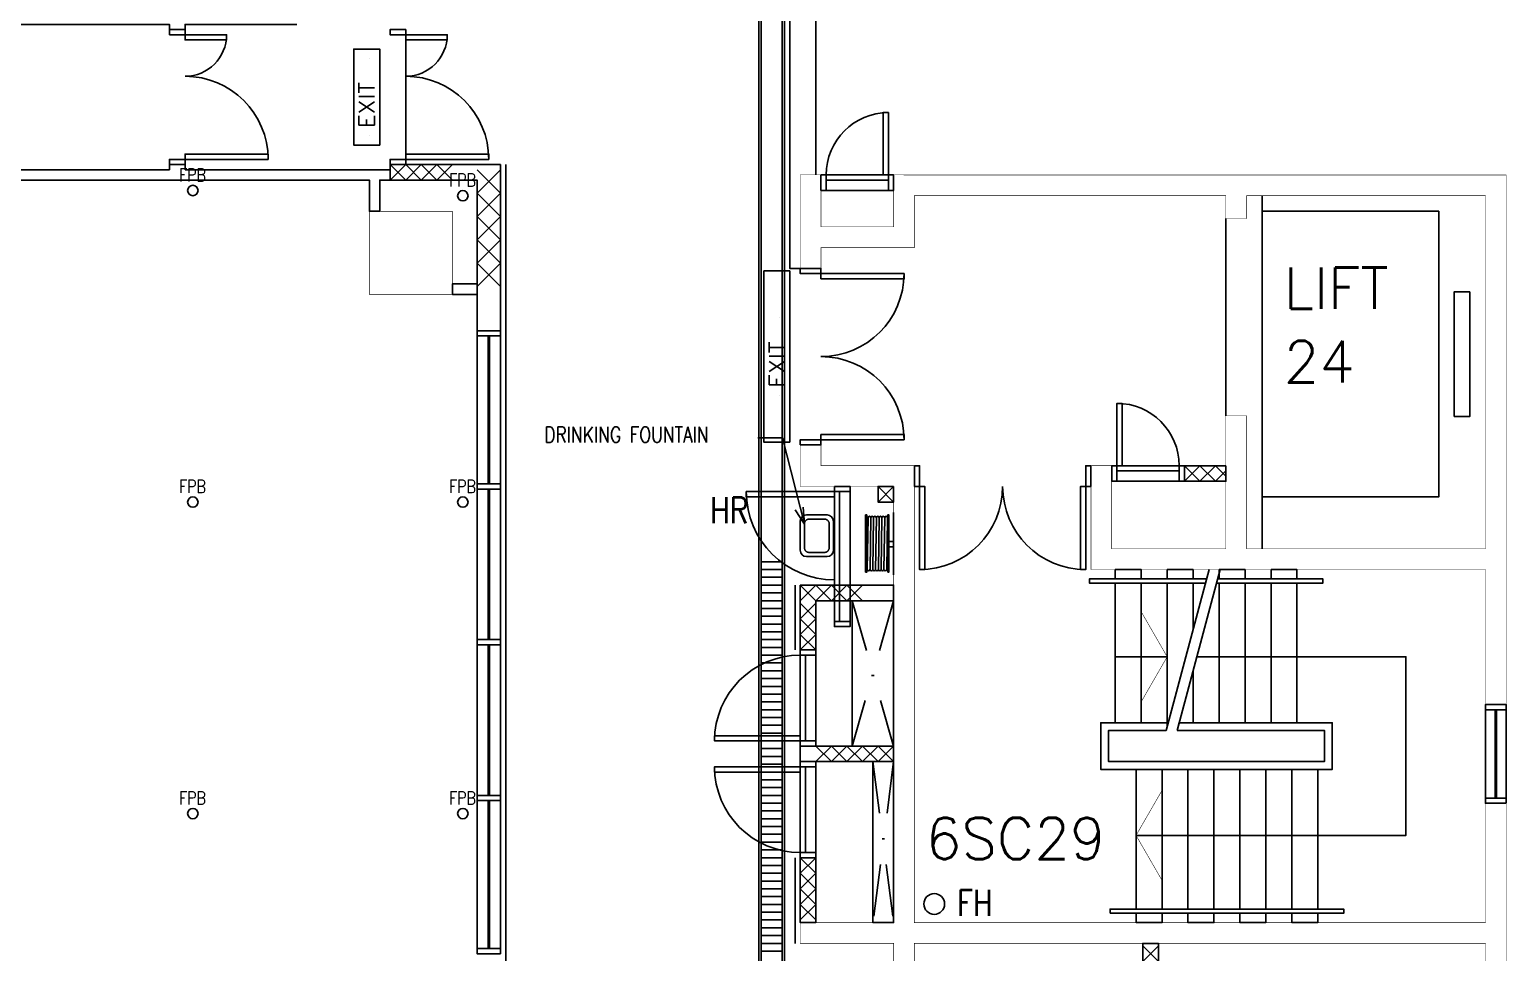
# Model space of a CAD drawing. Header units: millimetres. Extents: x -68474 to 336700, y -113450 to 53663.
# Drawn here: x 194327 to 208552, y -80237 to -71350 of the extents above; entities that cross this region are included whole.
import ezdxf

# ---------------------------------------------------------------- set-up
doc = ezdxf.new("R2010")
doc.units = ezdxf.units.MM
doc.header["$LTSCALE"] = 1000
doc.linetypes.add('s5147a$0$DASHDOT', pattern=[1, 0.5, -0.25, 0, -0.25])
doc.linetypes.add('s5147a$0$DOT', pattern=[0.25, 0, -0.25])
for name, color, linetype in [('s5147a$0$11', 7, 'Continuous'), ('s5147a$0$17', 12, 'Continuous'), ('s5147a$0$20', 7, 'Continuous'), ('s5147a$0$22', 7, 'Continuous'), ('s5147a$0$23', 7, 'Continuous'), ('s5147a$0$25', 7, 'Continuous'), ('s5147a$0$30', 7, 'Continuous'), ('s5147a$0$39', 7, 'Continuous'), ('s5147a$0$42', 7, 'Continuous'), ('s5147a$0$45', 7, 'Continuous'), ('s5147a$0$49', 7, 'Continuous'), ('s5147a$0$56', 7, 'Continuous'), ('s5147a$0$6', 7, 'Continuous'), ('s5147a$0$ROOM-NO', 4, 'Continuous')]:
    doc.layers.add(name, color=color, linetype=linetype)
doc.styles.add('s5147a$0$STANDARD', font='romans.shx', dxfattribs={"width": 0.75})

# ---------------------------------------------------------------- blocks, each defined once
blk = doc.blocks.new('s5147a$0$HAT15')
at = {"layer": 's5147a$0$22', "color": 14, "linetype": 'Continuous'}
for p, q in [((0, 0), (0.15, 0.15)), ((0, 0.15), (0.15, 0))]:
    blk.add_line(p, q, dxfattribs=at)
blk = doc.blocks.new('s5147a$0$D1700A')
at = {"layer": 's5147a$0$30', "color": 4, "linetype": 'Continuous'}
for points in [[(0, 0), (0.05, 0), (0.05, 1), (0.1, 1), (0.1, 0.2), (0, 0.2), (0, 0)], [(1.7, 0), (1.65, 0), (1.65, 1), (1.6, 1), (1.6, 0.2), (1.7, 0.2), (1.7, 0)]]:
    blk.add_lwpolyline(points, dxfattribs=at)
for centre, start, end in [((0.05, 0.2), 0, 90), ((1.650003, 0.2), 90, 180)]:
    blk.add_arc(centre, 0.800001, start, end, dxfattribs=at)
blk = doc.blocks.new('s5147a$0$CHAT15')
at = {"layer": 's5147a$0$22', "color": 14, "linetype": 'Continuous'}
for points in [[(0, 0), (0.15, 0.15), (0.3, 0), (0.45, 0.15), (0.6, 0), (0.75, 0.15)], [(0, 0.15), (0.15, 0), (0.3, 0.15), (0.45, 0), (0.6, 0.15), (0.75, 0)]]:
    blk.add_lwpolyline(points, dxfattribs=at)
blk = doc.blocks.new('s5147a$0$HR')
at = {"layer": 's5147a$0$56', "color": 1, "linetype": 'Continuous'}
for p, q in [((-0.3, 0), (0.3, 0)), ((0.249, -0.0595), (-0.2491, -0.0671)), ((0.249, -0.0863), (-0.2491, -0.0939)), ((0.249, -0.1131), (-0.2491, -0.1207)), ((0.249, -0.1399), (-0.2491, -0.1475)), ((0.249, -0.1667), (-0.2491, -0.1743)), ((-0.2491, -0.201), (0.249, -0.1934)), ((0.249, -0.2202), (-0.2491, -0.2278)), ((0.249, -0.247), (-0.2491, -0.2546))]:
    blk.add_line(p, q, dxfattribs=at)
for points in [[(-0.275, -0.0575), (-0.275, -0.045), (0.275, -0.045), (0.275, -0.0575)], [(0.02, -0.0001), (0.02, -0.045), (-0.03, -0.045), (-0.03, -0.0001)], [(0.275, -0.2575), (0.275, -0.27), (-0.275, -0.27), (-0.275, -0.2575)]]:
    blk.add_lwpolyline(points, close=True, dxfattribs=at)
for centre, start, end in [((-0.2491, -0.08055), 89.999978, 269.999972), ((-0.2491, -0.107336), 89.999978, 269.999972), ((-0.2491, -0.134122), 89.999978, 269.999972), ((0.249, -0.07295), 270.000028, 90.000022), ((0.249, -0.099736), 270.000028, 90.000022), ((0.249, -0.126522), 270.000028, 90.000022), ((0.249, -0.153307), 270.000028, 90.000022), ((-0.2491, -0.160907), 89.999978, 269.999972), ((-0.2491, -0.187693), 89.999978, 269.999972), ((-0.2491, -0.214479), 89.999978, 269.999972), ((-0.2491, -0.241265), 89.999978, 269.999972), ((0.249, -0.180093), 270.000028, 90.000022), ((0.249, -0.206879), 270.000028, 90.000022), ((0.249, -0.233665), 270.000028, 90.000022)]:
    blk.add_arc(centre, 0.013393, start, end, dxfattribs=at)
at = {"layer": 's5147a$0$56', "color": 1, "linetype": 'Continuous', "style": 's5147a$0$STANDARD'}
blk.add_text('J.D.K.', height=0.0003, dxfattribs=at).set_placement((-0.2732, -0.2696))
blk = doc.blocks.new('s5147a$0$H450')
at = {"layer": 's5147a$0$22', "color": 14, "linetype": 'Continuous'}
for points in [[(0, 0.15), (0.15, 0), (0.3, 0.15), (0.45, 0)], [(0, 0), (0.15, 0.15), (0.3, 0), (0.45, 0.15)]]:
    blk.add_lwpolyline(points, dxfattribs=at)
blk = doc.blocks.new('s5147a$0$H600')
at = {"layer": 's5147a$0$22', "color": 14, "linetype": 'Continuous'}
for points in [[(0, 0), (0.15, 0.15), (0.3, 0), (0.45, 0.15), (0.6, 0)], [(0, 0.15), (0.15, 0), (0.3, 0.15), (0.45, 0), (0.6, 0.15)]]:
    blk.add_lwpolyline(points, dxfattribs=at)
blk = doc.blocks.new('s5147a$0$CSINK')
at = {"layer": 's5147a$0$49', "color": 14, "linetype": 'Continuous'}
for p, q in [((0.075, 0.4), (0.425, 0.4)), ((0, 0.075), (0, 0.325)), ((0.05, 0.1062), (0.05, 0.2938)), ((0.11, 0.35), (0.39, 0.35)), ((0.45, 0.2938), (0.45, 0.1062)), ((0.5, 0.325), (0.5, 0.075)), ((0.425, 0), (0.075, 0)), ((0.39, 0.05), (0.11, 0.05))]:
    blk.add_line(p, q, dxfattribs=at)
for points in [[(0.11, 0.350001, 0.03065), (0.102177, 0.349519, 0.030839), (0.094471, 0.348084, 0.030964), (0.08706, 0.345725, 0.031496), (0.08, 0.342465, 0.031724), (0.0735, 0.338393, 0.032492), (0.067574, 0.333525, 0.032773), (0.06242, 0.328016, 0.033593), (0.058039, 0.321876, 0.033855), (0.054579, 0.315296, 0.034491), (0.052045, 0.308309, 0.03465), (0.050517, 0.301101, 0.034891), (0.05, 0.293751)], [(0.450001, 0.29375, 0.034891), (0.449484, 0.301101, 0.03465), (0.447956, 0.308309, 0.034491), (0.445422, 0.315296, 0.033855), (0.441962, 0.321876, 0.033593), (0.437581, 0.328016, 0.032773), (0.432427, 0.333525, 0.032492), (0.426501, 0.338393, 0.031724), (0.420001, 0.342465, 0.031496), (0.412941, 0.345725, 0.030964), (0.40553, 0.348084, 0.030839), (0.397824, 0.349519, 0.03065), (0.390001, 0.350001)], [(0.05, 0.10625, 0.034891), (0.050517, 0.0989, 0.03465), (0.052045, 0.091692, 0.034491), (0.054579, 0.084704, 0.033855), (0.058039, 0.078125, 0.033593), (0.06242, 0.071985, 0.032773), (0.067574, 0.066475, 0.032492), (0.0735, 0.061608, 0.031724), (0.08, 0.057536, 0.031496), (0.08706, 0.054276, 0.030964), (0.094471, 0.051917, 0.030839), (0.102177, 0.050482, 0.03065), (0.11, 0.05)], [(0.390001, 0.05, 0.03065), (0.397824, 0.050482, 0.030839), (0.40553, 0.051917, 0.030964), (0.412941, 0.054276, 0.031496), (0.420001, 0.057536, 0.031724), (0.426501, 0.061608, 0.032492), (0.432427, 0.066475, 0.032773), (0.437581, 0.071985, 0.033593), (0.441962, 0.078125, 0.033855), (0.445422, 0.084704, 0.034491), (0.447956, 0.091692, 0.03465), (0.449484, 0.0989, 0.034891), (0.450001, 0.10625)]]:
    blk.add_lwpolyline(points, format="xyb", dxfattribs=at)
for centre, start, end in [((0.075, 0.325001), 89.999997, 179.999997), ((0.425001, 0.325001), 0, 90), ((0.075, 0.075), 179.999997, 269.999997), ((0.425001, 0.075), 270, 0)]:
    blk.add_arc(centre, 0.075, start, end, dxfattribs=at)
blk = doc.blocks.new('s5147a$0$AP')
at = {"layer": 's5147a$0$30', "color": 14, "linetype": 'Continuous'}
blk.add_line((0.05, 0.05), (1.3, 0.05), dxfattribs=at)
for points in [[(0, 0), (1.35, 0), (1.35, 0.15), (0, 0.15)], [(0.05, 0), (1.3, 0), (1.3, 0.15), (0.05, 0.15)]]:
    blk.add_lwpolyline(points, close=True, dxfattribs=at)
blk = doc.blocks.new('s5147a$0$D1300')
at = {"layer": 's5147a$0$30', "color": 4, "linetype": 'Continuous'}
for points in [[(-0.15, 1.25), (0, 1.25), (0, 1.3), (-0.15, 1.3)], [(-0.15, 1.25), (-0.55, 1.25), (-0.55, 1.2), (-0.15, 1.2)], [(-0.15, 0.05), (-0.95, 0.05), (-0.95, 0.1), (-0.15, 0.1)], [(-0.15, 0), (0, 0), (0, 0.05), (-0.15, 0.05)]]:
    blk.add_lwpolyline(points, close=True, dxfattribs=at)
for centre, radius, start, end in [((-0.15, 1.250002), 0.400001, 180, 270), ((-0.15, 0.05), 0.800001, 90, 180)]:
    blk.add_arc(centre, radius, start, end, dxfattribs=at)
blk = doc.blocks.new('s5147a$0$FPB')
at = {"layer": 's5147a$0$45', "color": 15, "linetype": 'Continuous'}
blk.add_circle((0, 0), 0.05, dxfattribs=at)
at = {"layer": 's5147a$0$45', "color": 15, "linetype": 'Continuous', "style": 's5147a$0$STANDARD', "width": 0.8}
blk.add_text('FPB', height=0.125, dxfattribs=at).set_placement((-0.1323, 0.0875))
blk = doc.blocks.new('s5147a$0$EXIT')
at = {"layer": 's5147a$0$39', "color": 1, "linetype": 'Continuous'}
blk.add_lwpolyline([(-0.825, -0.25), (0.825, -0.25), (0.825, 0), (-0.825, 0)], close=True, dxfattribs=at)
at = {"layer": 's5147a$0$39', "color": 1, "linetype": 's5147a$0$DOT'}
for centre in [(-0.375001, -0.125), (0.375001, -0.125)]:
    blk.add_circle(centre, 0.025, dxfattribs=at)
at = {"layer": 's5147a$0$39', "color": 1, "linetype": 'Continuous', "style": 's5147a$0$STANDARD', "width": 1.1}
blk.add_text('EXIT', height=0.15, dxfattribs=at).set_placement((-0.3001, -0.2))
blk = doc.blocks.new('s5147a$0$EXIT1')
at = {"layer": 's5147a$0$39', "color": 1, "linetype": 'Continuous'}
blk.add_lwpolyline([(-0.4625, -0.25), (0.4625, -0.25), (0.4625, 0), (-0.4625, 0)], close=True, dxfattribs=at)
at = {"layer": 's5147a$0$39', "color": 1, "linetype": 's5147a$0$DOT'}
for centre in [(-0.375001, -0.125), (0.375001, -0.125)]:
    blk.add_circle(centre, 0.025, dxfattribs=at)
at = {"layer": 's5147a$0$39', "color": 1, "linetype": 'Continuous', "style": 's5147a$0$STANDARD', "width": 1.1}
blk.add_text('EXIT', height=0.15, dxfattribs=at).set_placement((-0.3001, -0.2))

msp = doc.modelspace()

# ---------------------------------------------------------------- linework, layer by layer
at = {"layer": 's5147a$0$11', "color": 2, "linetype": 's5147a$0$DASHDOT'}
for p, q in [((202500, -75749.8), (202650, -75899.8)), ((202650, -75749.8), (202500, -75899.8)), ((202250, -76849.8), (202650, -78249.8)), ((202650, -76849.8), (202250, -78249.8)), ((202450, -78399.8), (202650, -79950)), ((202650, -78399.8), (202450, -79950))]:
    msp.add_line(p, q, dxfattribs=at)
at = {"layer": 's5147a$0$11', "color": 14, "linetype": 'Continuous', "const_width": 5}
for points in [[(201750, -72749.8), (201950, -72749.8), (201950, -73249.8), (202650, -73249.8), (202650, -72749.8), (208550, -72750), (208550, -77850.2), (208350, -77850.2), (208350, -76550), (204550, -76550), (204550, -75550), (204750, -75550), (204750, -76350), (205850, -76350), (205850, -75070), (206050, -75070), (206050, -76350), (208350, -76350), (208350, -72950), (206050, -72950), (206050, -73170), (205850, -73170), (205850, -72950), (204750, -72950), (204550, -72950), (202850, -72949.8), (202850, -73449.8), (201950, -73449.8), (201950, -73649.8), (201750, -73649.8), (201750, -73449.8), (201750, -72749.8)], [(208550, -78800.2), (208550, -82950.2), (208350, -82950.2), (208350, -80150), (202850, -80150), (202850, -80475), (202650, -80475), (202650, -80150), (201750, -80150), (201750, -79950), (202650, -79950), (202650, -75749.8), (201750, -75749.8), (201750, -75549.8), (201750, -75349.8), (201950, -75349.8), (201950, -75549.8), (202850, -75549.8), (202850, -79950), (208350, -79950), (208350, -78800.2), (208550, -78800.2)]]:
    msp.add_lwpolyline(points, dxfattribs=at)
at = {"layer": 's5147a$0$11', "color": 2, "linetype": 'Continuous'}
for points in [[(202650, -75749.8), (202500, -75749.8), (202500, -75899.8), (202650, -75899.8)], [(202650, -76849.8), (202250, -76849.8), (202250, -78249.8), (202650, -78249.8)], [(202650, -78399.8), (202450, -78399.8), (202450, -79950), (202650, -79950)]]:
    msp.add_lwpolyline(points, close=True, dxfattribs=at)
at = {"layer": 's5147a$0$11', "color": 14, "linetype": 'Continuous'}
for points in [[(201750, -76699.8), (202650, -76699.8), (202650, -76849.8), (201900, -76849.8), (201900, -77324.8), (201750, -77324.8)], [(205050, -80475), (205200, -80475), (205200, -80150), (205050, -80150)]]:
    msp.add_lwpolyline(points, close=True, dxfattribs=at)
at = {"layer": 's5147a$0$11', "color": 1, "linetype": 'Continuous'}
for points in [[(201750, -78249.8), (202650, -78249.8), (202650, -78399.8), (201750, -78399.8)], [(201900, -79324.8), (201750, -79324.8), (201750, -79950), (201900, -79950)]]:
    msp.add_lwpolyline(points, close=True, dxfattribs=at)
at = {"layer": 's5147a$0$17', "color": 14, "linetype": 'Continuous'}
for points in [[(188168.1, -71300), (195675, -71300), (195675, -71350), (195825, -71350), (195825, -71300), (196900, -71300)], [(195825, -71350), (195825, -71300)]]:
    msp.add_lwpolyline(points, dxfattribs=at)
for points in [[(195825, -72700), (197800, -72700), (197800, -72800), (197700, -72800), (197700, -73100), (197600, -73100), (197600, -72800), (192425, -72800), (192425, -72700), (195675, -72700), (195675, -72650), (195825, -72650)], [(198400, -73800), (198638, -73800), (198638, -73900), (198400, -73900)]]:
    msp.add_lwpolyline(points, close=True, dxfattribs=at)
at = {"layer": 's5147a$0$20', "color": 14, "linetype": 'Continuous'}
msp.add_lwpolyline([(198863, -74250), (198863, -72650), (197800, -72650), (197800, -72800), (198638, -72800), (198638, -74250)], close=True, dxfattribs=at)
at = {"layer": 's5147a$0$20', "color": 1, "linetype": 'Continuous'}
msp.add_lwpolyline([(205850, -75549.8), (205450, -75549.8), (205450, -75699.8), (205850, -75699.8)], close=True, dxfattribs=at)
at = {"layer": 's5147a$0$22', "color": 1, "linetype": 'Continuous'}
for points in [[(205450, -75549.8), (205600, -75699.8), (205750, -75549.8), (205850, -75649.8)], [(205450, -75699.8), (205600, -75549.8), (205750, -75699.8), (205850, -75599.8)]]:
    msp.add_lwpolyline(points, dxfattribs=at)
at = {"layer": 's5147a$0$23', "color": 14, "linetype": 'Continuous'}
msp.add_line((201900, -72749.8), (201900, -49550), dxfattribs=at)
msp.add_lwpolyline([(201750, -73649.8), (201650, -73649.8), (201650, -48825)], dxfattribs=at)
at = {"layer": 's5147a$0$23', "color": 10, "linetype": 'Continuous'}
for points in [[(198863, -74300), (198638, -74300), (198638, -74250), (198863, -74250)], [(198744.8, -74300), (198638, -74300), (198638, -75725), (198744.8, -75725)], [(198863, -74300), (198756.1, -74300), (198756.1, -75725), (198863, -75725)], [(198863, -75775), (198638, -75775), (198638, -75725), (198863, -75725)], [(198744.8, -75775), (198638, -75775), (198638, -77225), (198744.8, -77225)], [(198863, -75775), (198756.1, -75775), (198756.1, -77225), (198863, -77225)], [(198863, -77275), (198638, -77275), (198638, -77225), (198863, -77225)], [(198744.8, -77275), (198638, -77275), (198638, -78725), (198744.8, -78725)], [(198863, -77275), (198756.1, -77275), (198756.1, -78725), (198863, -78725)], [(208550, -77900.1), (208350, -77900.1), (208350, -77850.2), (208550, -77850.2)], [(208445, -77900.1), (208350, -77900.1), (208350, -78750.3), (208445, -78750.3)], [(208550, -77900.1), (208455, -77900.1), (208455, -78750.3), (208550, -78750.3)], [(198863, -78775), (198638, -78775), (198638, -78725), (198863, -78725)], [(198744.8, -78775), (198638, -78775), (198638, -80200), (198744.8, -80200)], [(198863, -78775), (198756.1, -78775), (198756.1, -80200), (198863, -80200)], [(208550, -78800.2), (208350, -78800.2), (208350, -78750.3), (208550, -78750.3)], [(198863, -80250), (198638, -80250), (198638, -80200), (198863, -80200)]]:
    msp.add_lwpolyline(points, close=True, dxfattribs=at)
at = {"layer": 's5147a$0$25', "color": 4, "linetype": 'Continuous'}
for p, q in [((198913, -84850), (198913, -72650)), ((201700, -77324.8), (201700, -76699.8)), ((201700, -80150), (201700, -79324.8))]:
    msp.add_line(p, q, dxfattribs=at)
at = {"layer": 's5147a$0$25', "color": 14, "linetype": 'Continuous'}
msp.add_line((206200, -72950), (206200, -76350), dxfattribs=at)
at = {"layer": 's5147a$0$25', "color": 10, "linetype": 'Continuous'}
for p, q in [((205690, -76550), (205274.7, -78100)), ((205795.3, -76550), (205380, -78100)), ((205284.8, -76680), (205284.8, -78062.4)), ((205534.8, -76680), (205534.8, -77129.3)), ((204784.8, -77390), (205284.8, -77390)), ((205534.8, -78025), (205534.8, -77522.2))]:
    msp.add_line(p, q, dxfattribs=at)
for points in [[(205665.9, -76640), (204534.8, -76640), (204534.8, -76680), (205655.2, -76680)], [(205771.2, -76640), (206784.8, -76640), (206784.8, -76680), (205760.5, -76680)], [(205570.3, -77389.9), (207584.8, -77389.9), (207584.8, -79110), (204984.8, -79110)]]:
    msp.add_lwpolyline(points, dxfattribs=at)
for points in [[(204784.8, -76550), (205034.8, -76550), (205034.8, -76640), (204784.8, -76640)], [(205284.8, -76550), (205534.8, -76550), (205534.8, -76640), (205284.8, -76640)], [(205784.8, -76550), (206034.8, -76550), (206034.8, -76640), (205784.8, -76640)], [(206284.8, -76550), (206534.8, -76550), (206534.8, -76640), (206284.8, -76640)], [(204784.8, -78025), (205034.8, -78025), (205034.8, -76680), (204784.8, -76680)], [(205784.8, -78025), (206034.8, -78025), (206034.8, -76680), (205784.8, -76680)], [(206284.8, -78025), (206534.8, -78025), (206534.8, -76680), (206284.8, -76680)], [(205380, -78100), (206799.8, -78100), (206799.8, -78400), (204719.8, -78400), (204719.8, -78100), (205274.7, -78100), (205294.8, -78025), (204644.8, -78025), (204644.8, -78475), (206874.8, -78475), (206874.8, -78025), (205400.1, -78025)], [(204984.8, -79820), (205234.8, -79820), (205234.8, -78475), (204984.8, -78475)], [(205484.8, -79820), (205734.8, -79820), (205734.8, -78475), (205484.8, -78475)], [(205984.8, -79820), (206234.8, -79820), (206234.8, -78475), (205984.8, -78475)], [(206484.8, -79820), (206734.8, -79820), (206734.8, -78475), (206484.8, -78475)], [(204734.8, -79860), (206984.8, -79860), (206984.8, -79820), (204734.8, -79820)], [(204984.8, -79950), (205234.8, -79950), (205234.8, -79860), (204984.8, -79860)], [(205484.8, -79950), (205734.8, -79950), (205734.8, -79860), (205484.8, -79860)], [(205984.8, -79950), (206234.8, -79950), (206234.8, -79860), (205984.8, -79860)], [(206484.8, -79950), (206734.8, -79950), (206734.8, -79860), (206484.8, -79860)]]:
    msp.add_lwpolyline(points, close=True, dxfattribs=at)
at = {"layer": 's5147a$0$25', "color": 10, "linetype": 'Continuous', "const_width": 5}
for points in [[(205034.8, -76957), (205284.8, -77390), (205034.8, -77823)], [(205234.8, -79543), (204984.8, -79110), (205234.8, -78677)]]:
    msp.add_lwpolyline(points, dxfattribs=at)
at = {"layer": 's5147a$0$30', "color": 7, "linetype": 'Continuous'}
for p, q in [((202000, -72899.8), (202600, -72899.8)), ((204800, -75699.8), (205400, -75699.8)), ((201900, -78199.8), (201900, -77374.8)), ((201900, -78449.8), (201900, -79274.8))]:
    msp.add_line(p, q, dxfattribs=at)
at = {"layer": 's5147a$0$30', "linetype": 'Continuous'}
for points in [[(195675, -71400), (195825, -71400), (196225, -71400), (196225, -71450), (195825, -71450), (195825, -71400), (195825, -71350), (195675, -71350)], [(195675, -72650), (195675, -72600), (195825, -72600), (196625, -72600), (196625, -72550), (195825, -72550), (195825, -72600), (195825, -72650)]]:
    msp.add_lwpolyline(points, close=True, dxfattribs=at)
at = {"layer": 's5147a$0$30', "color": 7, "linetype": 'Continuous'}
for points in [[(202600, -72149.8), (202600, -72749.8), (202550, -72749.8), (202550, -72149.8)], [(201950, -72749.8), (202000, -72749.8), (202000, -72899.8), (201950, -72899.8)], [(202000, -72749.8), (202600, -72749.8), (202600, -72799.8), (202000, -72799.8)], [(202600, -72749.8), (202650, -72749.8), (202650, -72899.8), (202600, -72899.8)], [(204800, -75549.8), (204800, -74949.8), (204850, -74949.8), (204850, -75549.8)], [(204800, -75549.8), (204750, -75549.8), (204750, -75699.8), (204800, -75699.8)], [(204800, -75549.8), (205400, -75549.8), (205400, -75599.8), (204800, -75599.8)], [(205450, -75549.8), (205400, -75549.8), (205400, -75699.8), (205450, -75699.8)], [(202080, -75799.8), (202080, -75849.8), (201230, -75849.8), (201230, -75799.8)], [(201750, -77374.8), (201900, -77374.8), (201900, -77324.8), (201750, -77324.8)], [(201750, -78199.8), (201800, -78199.8), (201800, -77374.8), (201750, -77374.8)], [(201750, -78199.8), (201750, -78149.8), (200925, -78149.8), (200925, -78199.8)], [(201750, -78249.8), (201900, -78249.8), (201900, -78199.8), (201750, -78199.8)], [(201750, -78499.8), (201750, -78449.8), (200925, -78449.8), (200925, -78499.8)], [(201750, -78449.8), (201900, -78449.8), (201900, -78399.8), (201750, -78399.8)], [(201750, -79274.8), (201800, -79274.8), (201800, -78449.8), (201750, -78449.8)], [(201750, -79324.8), (201900, -79324.8), (201900, -79274.8), (201750, -79274.8)]]:
    msp.add_lwpolyline(points, close=True, dxfattribs=at)
for centre, radius, start, end in [((202600, -72749.8), 600, 90, 180), ((204800, -75549.8), 600, 0, 90), ((202080, -75799.8), 850, 180, 270), ((201750, -78199.8), 825, 90, 180), ((201750, -78449.8), 825, 180, 270)]:
    msp.add_arc(centre, radius, start, end, dxfattribs=at)
at = {"layer": 's5147a$0$30', "linetype": 'Continuous', "extrusion": (0, 0, -1)}
for centre, major_axis, start_param, end_param in [((195825, -71400), (-282.8, 282.8), 2.3561945, 3.9269908), ((195825, -72600), (-565.7, 565.7), 0.7853982, 2.3561945)]:
    msp.add_ellipse(centre, major_axis=major_axis, ratio=1, start_param=start_param, end_param=end_param, dxfattribs=at)
at = {"layer": 's5147a$0$42', "color": 14, "linetype": 'Continuous'}
msp.add_lwpolyline([(206200, -73100), (207900, -73100), (207900, -75850), (206200, -75850)], dxfattribs=at)
msp.add_lwpolyline([(208200, -73875), (208050, -73875), (208050, -75075), (208200, -75075)], close=True, dxfattribs=at)
at = {"layer": 's5147a$0$45', "color": 4, "linetype": 'Continuous'}
for p, q in [((197950, -72600), (197950, -71400)), ((205850, -75070), (205850, -73170))]:
    msp.add_line(p, q, dxfattribs=at)
at = {"layer": 's5147a$0$45', "color": 14, "linetype": 'Continuous'}
for points in [[(201600, -108749.8), (201350.2, -108749.8), (201350.2, -51312), (201600, -51312)], [(201575, -108724.8), (201375.2, -108724.8), (201375.2, -51337), (201575, -51337)], [(201575.2, -76549.8), (201375.2, -76549.8), (201375.2, -76474.8), (201575.2, -76474.8)], [(201575.2, -76624.8), (201375.2, -76624.8), (201375.2, -76549.8), (201575.2, -76549.8)], [(201575.2, -76699.8), (201375.2, -76699.8), (201375.2, -76624.8), (201575.2, -76624.8)], [(201575.2, -76774.8), (201375.2, -76774.8), (201375.2, -76699.8), (201575.2, -76699.8)], [(201575.2, -76849.8), (201375.2, -76849.8), (201375.2, -76774.8), (201575.2, -76774.8)], [(201575.2, -76924.8), (201375.2, -76924.8), (201375.2, -76849.8), (201575.2, -76849.8)], [(201575.2, -76999.8), (201375.2, -76999.8), (201375.2, -76924.8), (201575.2, -76924.8)], [(201575.2, -77074.8), (201375.2, -77074.8), (201375.2, -76999.8), (201575.2, -76999.8)], [(201575.2, -77149.8), (201375.2, -77149.8), (201375.2, -77074.8), (201575.2, -77074.8)], [(201575.2, -77224.8), (201375.2, -77224.8), (201375.2, -77149.8), (201575.2, -77149.8)], [(201575.2, -77299.8), (201375.2, -77299.8), (201375.2, -77224.8), (201575.2, -77224.8)], [(201575.2, -77374.8), (201375.2, -77374.8), (201375.2, -77299.8), (201575.2, -77299.8)], [(201575.2, -77449.8), (201375.2, -77449.8), (201375.2, -77374.8), (201575.2, -77374.8)], [(201575.2, -77524.8), (201375.2, -77524.8), (201375.2, -77449.8), (201575.2, -77449.8)], [(201575.2, -77599.8), (201375.2, -77599.8), (201375.2, -77524.8), (201575.2, -77524.8)], [(201575.2, -77674.8), (201375.2, -77674.8), (201375.2, -77599.8), (201575.2, -77599.8)], [(201575.2, -77749.8), (201375.2, -77749.8), (201375.2, -77674.8), (201575.2, -77674.8)], [(201575.2, -77824.8), (201375.2, -77824.8), (201375.2, -77749.8), (201575.2, -77749.8)], [(201575.2, -77899.8), (201375.2, -77899.8), (201375.2, -77824.8), (201575.2, -77824.8)], [(201575.2, -77974.8), (201375.2, -77974.8), (201375.2, -77899.8), (201575.2, -77899.8)], [(201575.2, -78049.8), (201375.2, -78049.8), (201375.2, -77974.8), (201575.2, -77974.8)], [(201575.2, -78124.8), (201375.2, -78124.8), (201375.2, -78049.8), (201575.2, -78049.8)], [(201575.2, -78199.8), (201375.2, -78199.8), (201375.2, -78124.8), (201575.2, -78124.8)], [(201575.2, -78274.8), (201375.2, -78274.8), (201375.2, -78199.8), (201575.2, -78199.8)], [(201575.2, -78349.8), (201375.2, -78349.8), (201375.2, -78274.8), (201575.2, -78274.8)], [(201575.2, -78424.8), (201375.2, -78424.8), (201375.2, -78349.8), (201575.2, -78349.8)], [(201575.2, -78499.8), (201375.2, -78499.8), (201375.2, -78424.8), (201575.2, -78424.8)], [(201575.2, -78574.8), (201375.2, -78574.8), (201375.2, -78499.8), (201575.2, -78499.8)], [(201575.2, -78649.8), (201375.2, -78649.8), (201375.2, -78574.8), (201575.2, -78574.8)], [(201575.2, -78724.8), (201375.2, -78724.8), (201375.2, -78649.8), (201575.2, -78649.8)], [(201575.2, -78799.8), (201375.2, -78799.8), (201375.2, -78724.8), (201575.2, -78724.8)], [(201575.2, -78874.8), (201375.2, -78874.8), (201375.2, -78799.8), (201575.2, -78799.8)], [(201575.2, -78949.8), (201375.2, -78949.8), (201375.2, -78874.8), (201575.2, -78874.8)], [(201575.2, -79024.8), (201375.2, -79024.8), (201375.2, -78949.8), (201575.2, -78949.8)], [(201575.2, -79099.8), (201375.2, -79099.8), (201375.2, -79024.8), (201575.2, -79024.8)], [(201575.2, -79174.8), (201375.2, -79174.8), (201375.2, -79099.8), (201575.2, -79099.8)], [(201575.2, -79249.8), (201375.2, -79249.8), (201375.2, -79174.8), (201575.2, -79174.8)], [(201575.2, -79324.8), (201375.2, -79324.8), (201375.2, -79249.8), (201575.2, -79249.8)], [(201575.2, -79399.8), (201375.2, -79399.8), (201375.2, -79324.8), (201575.2, -79324.8)], [(201575.2, -79474.8), (201375.2, -79474.8), (201375.2, -79399.8), (201575.2, -79399.8)], [(201575.2, -79549.8), (201375.2, -79549.8), (201375.2, -79474.8), (201575.2, -79474.8)], [(201575.2, -79624.8), (201375.2, -79624.8), (201375.2, -79549.8), (201575.2, -79549.8)], [(201575.2, -79699.8), (201375.2, -79699.8), (201375.2, -79624.8), (201575.2, -79624.8)], [(201575.2, -79774.8), (201375.2, -79774.8), (201375.2, -79699.8), (201575.2, -79699.8)], [(201575.2, -79849.8), (201375.2, -79849.8), (201375.2, -79774.8), (201575.2, -79774.8)], [(201575.2, -79924.8), (201375.2, -79924.8), (201375.2, -79849.8), (201575.2, -79849.8)], [(201575.2, -79999.8), (201375.2, -79999.8), (201375.2, -79924.8), (201575.2, -79924.8)], [(201575.2, -80074.8), (201375.2, -80074.8), (201375.2, -79999.8), (201575.2, -79999.8)], [(201575.2, -80149.8), (201375.2, -80149.8), (201375.2, -80074.8), (201575.2, -80074.8)], [(201575.2, -80224.8), (201375.2, -80224.8), (201375.2, -80149.8), (201575.2, -80149.8)]]:
    msp.add_lwpolyline(points, close=True, dxfattribs=at)
at = {"layer": 's5147a$0$49', "color": 2, "linetype": 'Continuous'}
for p, q in [((201580.6, -75282.2), (201340.6, -75282.2)), ((201789.8, -76112.8), (201580.6, -75282.2))]:
    msp.add_line(p, q, dxfattribs=at)
msp.add_lwpolyline([(201777.4, -75948.3), (201789.8, -76112.8), (201701.5, -75973.5)], dxfattribs=at)
at = {"layer": 's5147a$0$56', "color": 1, "linetype": 'Continuous'}
msp.add_circle((203041.1, -79770.6), 100, dxfattribs=at)
at = {"layer": 's5147a$0$6', "color": 3, "linetype": 'Continuous', "const_width": 5}
msp.add_lwpolyline([(197600, -73900), (198400, -73900), (198400, -73100), (197600, -73100)], close=True, dxfattribs=at)

# ---------------------------------------------------------------- block references
at = {"zscale": 1000}
for name, p, xscale, yscale, rotation in [('s5147a$0$EXIT1', (197450, -72000), 999.9979999999999, 999.9979999999999, 90), ('s5147a$0$CHAT15', (198863, -73825), 1499.997, 1499.997, 90), ('s5147a$0$EXIT', (201400, -74499.8), 999.9979999999999, 999.9979999999999, 90), ('s5147a$0$CSINK', (201749.8, -76424.8), 799.9970000000001, -799.9970000000001, 90), ('s5147a$0$HR', (202650, -76299.8), 999.9979999999999, -999.9979999999999, 90), ('s5147a$0$H450', (201750, -77324.8), 999.9979999999999, -999.9979999999999, 90), ('s5147a$0$H600', (201900, -79324.8), 999.9979999999999, -999.9979999999999, 270)]:
    msp.add_blockref(name, p, dxfattribs=dict(at, xscale=xscale, yscale=yscale, rotation=rotation))
at = {"xscale": 999.9979999999999, "yscale": 999.9979999999999, "zscale": 1000}
for name, p in [('s5147a$0$FPB', (195900, -72900)), ('s5147a$0$H600', (197800, -72800)), ('s5147a$0$FPB', (198500.5, -72950)), ('s5147a$0$FPB', (195900, -75900)), ('s5147a$0$FPB', (198500.5, -75900)), ('s5147a$0$HAT15', (201750, -76849.8)), ('s5147a$0$HAT15', (201900, -76849.8)), ('s5147a$0$HAT15', (202050, -76849.8)), ('s5147a$0$HAT15', (202200, -76849.8)), ('s5147a$0$HAT15', (201900, -78399.8)), ('s5147a$0$HAT15', (202050, -78399.8)), ('s5147a$0$HAT15', (202200, -78399.8)), ('s5147a$0$HAT15', (202350, -78399.8)), ('s5147a$0$HAT15', (202500, -78399.8)), ('s5147a$0$FPB', (195900, -78900)), ('s5147a$0$FPB', (198500.5, -78900)), ('s5147a$0$HAT15', (205050, -80325))]:
    msp.add_blockref(name, p, dxfattribs=at)
at = {"layer": 's5147a$0$30', "color": 7, "linetype": 'Continuous', "xscale": 999.9979999999999, "zscale": 1000}
for name, p, yscale, rotation in [('s5147a$0$D1300', (197800, -72650), -999.9979999999999, 180), ('s5147a$0$D1700A', (201750, -73649.8), 999.9979999999999, 270), ('s5147a$0$D1700A', (204550, -75550), 999.9979999999999, 180), ('s5147a$0$AP', (202080, -75749.8), 999.9979999999999, 270)]:
    msp.add_blockref(name, p, dxfattribs=dict(at, yscale=yscale, rotation=rotation))

# ---------------------------------------------------------------- texts
at = {"layer": 's5147a$0$49', "color": 2, "linetype": 'Continuous', "style": 's5147a$0$STANDARD', "width": 0.8}
msp.add_text('DRINKING FOUNTAIN', height=150, dxfattribs=at).set_placement((199285.5, -75326))
at = {"layer": 's5147a$0$56', "color": 1, "linetype": 'Continuous', "style": 's5147a$0$STANDARD', "width": 0.8}
for s, p in [('HR', (200881.2, -76104.3)), ('FH', (203259.7, -79883.3))]:
    msp.add_text(s, height=250, dxfattribs=at).set_placement(p)
at = {"layer": 's5147a$0$ROOM-NO', "style": 's5147a$0$STANDARD'}
for s, p in [('LIFT', (206406.8, -74040.4)), ('24', (206406.8, -74749.1)), ('6SC29', (202959.3, -79339.5))]:
    msp.add_text(s, height=400, dxfattribs=at).set_placement(p)

doc.saveas('drawing.dxf')
